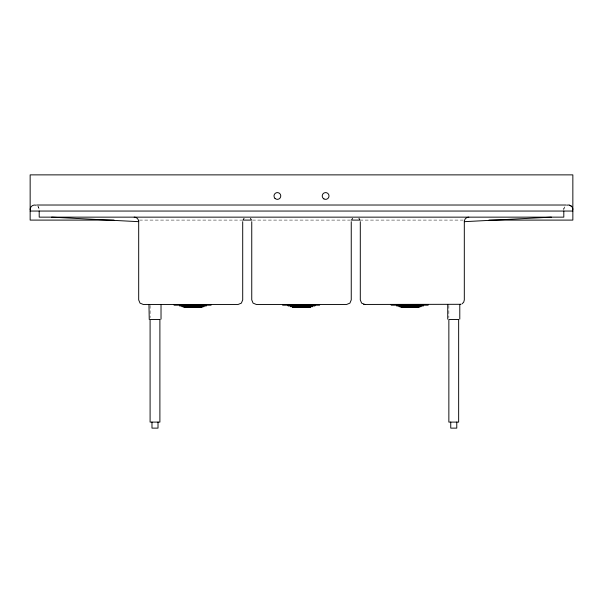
<?xml version="1.0" encoding="UTF-8"?>
<svg xmlns="http://www.w3.org/2000/svg" width="603" height="603" viewBox="0 0 603 603"><rect width="100%" height="100%" fill="white"/><g stroke="black" fill="none" stroke-linecap="round" stroke-linejoin="round"><path stroke-width="0.45" stroke-dasharray="3.02 2.26" d="M139.444 220.095L243.084 220.095M252.506 220.095L350.494 220.095M359.916 220.095L463.556 220.095M448.858 305.389L448.858 317.638M150.094 305.389L150.094 317.638M563.956 208.374L563.805 209.543A4.522 4.522 0 0 1 565.132 206.347L563.956 208.374M38.592 207.281L37.868 206.347A4.522 4.522 0 0 1 39.195 209.543L38.592 207.281"/><path stroke-width="0.9" d="M243.311 219.409L244.027 218.467M351.851 219.409L352.574 218.467M462.049 303.844L463.707 302.186L464.31 299.925L464.31 221.67A4.522 4.507 -90 0 1 468.817 217.148M251.752 221.67L251.752 299.925L253.079 303.121L256.275 304.447L346.687 304.447L349.921 303.121L351.248 299.925L351.248 221.67M464.31 221.67L551.353 217.148M36.655 205.02L566.345 205.02M30.15 211.05L572.85 211.05M114.005 220.095L30.15 220.095L30.15 174.87L572.85 174.87L572.85 220.095L488.995 220.095M243.084 220.095L251.564 220.095M351.436 220.095L359.916 220.095M360.293 221.67L360.293 299.925L361.619 303.121L364.815 304.447L460.956 304.296L459.788 304.447L459.788 319.145M51.647 217.148L138.69 221.67L138.69 299.925L140.017 303.121L143.213 304.447L238.185 304.447L241.381 303.121L242.708 299.925L242.708 221.67M363.647 304.296L364.823 304.447M149.243 319.507L148.964 304.447M569.511 205.171L571.531 206.347A4.522 4.522 0 0 1 572.85 209.543M570.596 205.623L571.523 206.347M250.426 218.467L251.149 219.409M358.973 218.467L359.69 219.409M138.539 220.494L138.69 221.67A4.522 4.507 -90 0 0 134.183 217.148M563.805 211.05L563.805 217.148L39.195 217.148L39.195 211.05M456.773 422.1L456.773 428.13L450.743 428.13L450.743 422.1M447.728 304.447L447.728 319.145M428.13 304.447L428.13 305.201L391.181 305.201L391.181 304.447M423.427 305.201L423.427 305.955L396.653 305.955L396.653 305.201M420.969 305.955L420.969 306.708L399.111 306.708L399.111 305.955M419.085 306.708L419.085 307.462L400.995 307.462L400.995 306.708M319.59 304.447L319.59 305.201L282.641 305.201L282.641 304.447M314.887 305.201L314.887 305.955L288.113 305.955L288.113 305.201M312.429 305.955L312.429 306.708L290.571 306.708L290.571 305.955M310.545 306.708L310.545 307.462L292.455 307.462L292.455 306.708M211.05 304.447L211.05 305.201L174.101 305.201L174.101 304.447M206.347 305.201L206.347 305.955L179.573 305.955L179.573 305.201M203.889 305.955L203.889 306.708L182.031 306.708L182.031 305.955M202.005 306.708L202.005 307.462L183.915 307.462L183.915 306.708M161.024 304.447L161.024 319.145M158.009 422.1L158.009 428.13L151.979 428.13L151.979 422.1M30.15 209.543A4.515 4.515 0 0 1 35.841 205.171M567.159 205.171A4.522 4.522 0 0 1 569.496 205.171M159.893 319.522L150.094 319.522L150.094 422.1L159.893 422.1L159.893 319.522M458.657 319.522L448.858 319.522L448.858 422.1L458.657 422.1L458.657 319.522M274.983 198.372A3.392 3.392 0 0 0 280.659 196.849A3.392 3.392 0 0 0 276.506 192.696A3.392 3.392 0 0 0 274.983 198.372M323.924 198.915A3.392 3.392 0 0 0 329.012 195.975A3.392 3.392 0 0 0 323.924 193.035A3.392 3.392 0 0 0 323.924 198.915"/></g></svg>
